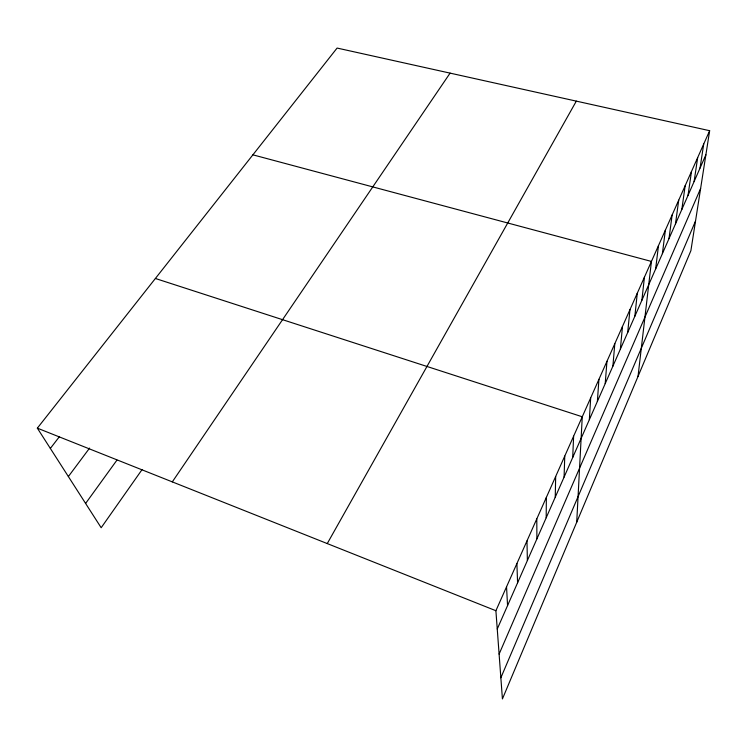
<?xml version="1.0" encoding="UTF-8"?>
<svg xmlns="http://www.w3.org/2000/svg" width="747" height="747" viewBox="0 0 747 747"><rect width="100%" height="100%" fill="white"/><g stroke="black" fill="none" stroke-linecap="round" stroke-linejoin="round"><path stroke-width="1.12" d="M546.188 517.774L546.356 497.409M555.245 497.185L555.675 476.474M564.088 477.09L564.76 456.072M572.706 457.491L573.621 436.183M576.721 522.218L582.258 416.77L155.385 278.482M589.346 419.674L590.69 397.843M597.376 401.428L598.926 379.355M605.219 383.594L606.956 361.315M612.885 366.179L614.809 343.695M620.374 349.148L622.475 326.476M627.695 332.508L629.964 309.66M634.857 316.224L637.284 293.216M641.869 300.303L644.437 277.146M638.022 376.423L651.44 261.431L252.897 154.834M655.633 269.013L658.49 245.595M662.393 253.644L665.381 230.113M669.004 238.61L672.123 214.977M675.484 223.895L678.724 200.168M681.815 209.496L685.176 185.676M688.024 195.387L691.489 171.493M694.103 181.577L697.67 157.617M700.051 168.047L703.721 144.022M709.65 130.706L690.891 250.684L502.423 698.94L495.896 610.719L709.65 130.706L337.093 48.06L37.35 428.152L101.172 527.727L142.033 469.639M500.854 677.79L695.532 221.019M499.108 654.101L700.621 188.477M497.25 629.011L705.887 154.788M327.261 543.573L576.329 101.134M172.305 481.88L450.086 73.131M85.606 503.441L116.915 460.161M68.369 476.549L89.593 448.097M50.348 448.433L59.321 436.771M37.35 428.152L495.896 610.719M506.541 586.815L507.558 605.584M516.896 563.565L517.587 582.772M526.98 540.931L527.373 560.549M536.794 518.885L536.897 538.886"/></g></svg>
